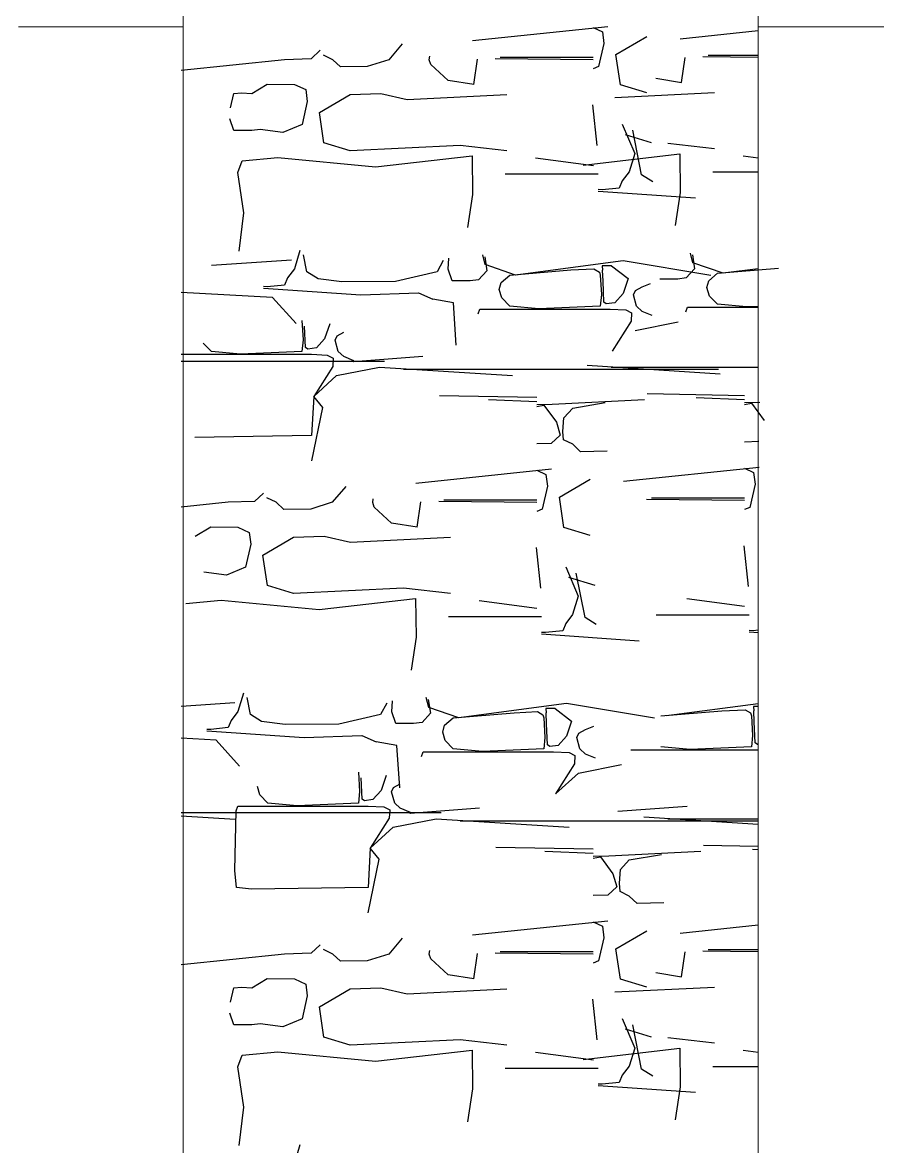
# Model space of a CAD drawing. Header units: millimetres. Extents: x 85048 to 158814, y 1395 to 38919.
# Drawn here: x 118412 to 119736, y 7115 to 8855 of the extents above; entities that cross this region are included whole.
import ezdxf

# ---------------------------------------------------------------- set-up
doc = ezdxf.new("R2010")
doc.units = ezdxf.units.MM
doc.layers.add('hatches', color=8, linetype='Continuous')
doc.layers.add('wall', color=5, linetype='Continuous')

msp = doc.modelspace()

# ---------------------------------------------------------------- linework, layer by layer
at = {"layer": 'hatches', "color": 252, "ltscale": 50, "true_color": 0x8f9991}
for p, q in [((119318.6, 8848.2, -115.9), (119108.7, 8826.2, -115.9)), ((119295.9, 8847, -115.9), (119310, 8840.4, -115.9)), ((119310, 8840.4, -115.9), (119312.3, 8822.2, -115.9)), ((119550.9, 8841.8, 106.9), (119430.2, 8829.1, 106.9)), ((119000.1, 8821.7, -115.9), (118979.2, 8797.1, -115.9)), ((119312.3, 8822.2, -115.9), (119304.2, 8786.4, -115.9)), ((119331, 8805.2, -115.9), (119378.7, 8832.9, -115.9)), ((118873.1, 8811.6, -115.9), (118859.2, 8798.5, -115.9)), ((119338.1, 8758, -115.9), (119331, 8805.2, -115.9)), ((118818.1, 8797.1, -115.9), (118658.2, 8780.4, -115.9)), ((118859.2, 8798.5, -115.9), (118818.1, 8797.1, -115.9)), ((118892.6, 8797.1, -115.9), (118878.4, 8804, -115.9)), ((118904.5, 8785.8, -115.9), (118892.6, 8797.1, -115.9)), ((118979.2, 8797.1, -115.9), (118946.1, 8786.8, -115.9)), ((119042, 8796.8, -115.9), (119042.7, 8802.6, -115.9)), ((119044.4, 8789.5, -115.9), (119042, 8796.8, -115.9)), ((119071.2, 8765.1, -115.9), (119044.4, 8789.5, -115.9)), ((119116.1, 8797.7, -115.9), (119110.5, 8758.7, -115.9)), ((119144.2, 8799, -115.9), (119295.9, 8797.3, -115.9)), ((119295.9, 8800.6, -115.9), (119152, 8800.6, -115.9)), ((119437.6, 8800.7, 106.9), (119432, 8761.6, 106.9)), ((119465.7, 8801.9, 106.9), (119550.9, 8801, 106.9)), ((119550.9, 8803.5, 106.9), (119473.5, 8803.5, 106.9)), ((118946.1, 8786.8, -115.9), (118904.5, 8785.8, -115.9)), ((119304.2, 8786.4, -115.9), (119295.9, 8783, -115.9)), ((118767.3, 8744.6, -115.9), (118791.3, 8759.3, -115.9)), ((118791.3, 8759.3, -115.9), (118833.5, 8758.8, -115.9)), ((118833.5, 8758.8, -115.9), (118850.9, 8750.7, -115.9)), ((119110.8, 8758.6, -115.9), (119071.2, 8765.1, -115.9)), ((119378.7, 8745.9, -115.9), (119338.1, 8758, -115.9)), ((119432.3, 8761.5, 106.9), (119392.7, 8768.1, 106.9)), ((118734.5, 8722.6, -115.9), (118739.5, 8744.6, -115.9)), ((118739.5, 8744.6, -115.9), (118751.1, 8746, -115.9)), ((118751.1, 8746, -115.9), (118767.3, 8744.6, -115.9)), ((118850.9, 8750.7, -115.9), (118853.2, 8732.4, -115.9)), ((118871.9, 8715.5, -115.9), (118919.5, 8743.1, -115.9)), ((118919.5, 8743.1, -115.9), (118967, 8744.9, -115.9)), ((118967, 8744.9, -115.9), (119007.9, 8735.5, -115.9)), ((119007.9, 8735.5, -115.9), (119162.3, 8743.1, -115.9)), ((119329.4, 8738.5, 106.9), (119483.8, 8746.1, 106.9)), ((118853.2, 8732.4, -115.9), (118845.1, 8696.7, -115.9)), ((119294.9, 8727, -115.9), (119301.5, 8664.1, -115.9)), ((118739.5, 8687.4, -115.9), (118733.4, 8705.5, -115.9)), ((118878.9, 8668.3, -115.9), (118871.9, 8715.5, -115.9)), ((118767.3, 8687.4, -115.9), (118739.5, 8687.4, -115.9)), ((118780.4, 8689.1, -115.9), (118767.3, 8687.4, -115.9)), ((118815.4, 8684.4, -115.9), (118780.4, 8689.1, -115.9)), ((118845.1, 8696.7, -115.9), (118815.4, 8684.4, -115.9)), ((119340.7, 8697.4, -115.9), (119360, 8651.7, -115.9)), ((119370.8, 8618.9, -115.9), (119357.1, 8687.8, -115.9)), ((118919.5, 8656.1, -115.9), (118878.9, 8668.3, -115.9)), ((119386.2, 8668.5, -115.9), (119345.6, 8680.6, -115.9)), ((119483.8, 8659.1, 106.9), (119411.1, 8667.2, 106.9)), ((119089.6, 8664.3, -115.9), (118919.5, 8656.1, -115.9)), ((118959, 8631.1, -115.9), (119108.3, 8648.3, -115.9)), ((119162.3, 8656.1, -115.9), (119089.6, 8664.3, -115.9)), ((119108.3, 8648.3, -115.9), (119109, 8588.4, -115.9)), ((119280.5, 8634, 106.9), (119429.8, 8651.2, 106.9)), ((119360, 8651.7, -115.9), (119351.4, 8623.6, -115.9)), ((119429.8, 8651.2, 106.9), (119430.5, 8591.4, 106.9)), ((118745.9, 8622.7, -115.9), (118752.6, 8640.6, -115.9)), ((118752.6, 8640.6, -115.9), (118807.6, 8645.9, -115.9)), ((118807.6, 8645.9, -115.9), (118959, 8631.1, -115.9)), ((119296.1, 8632.9, -115.9), (119206.5, 8644.6, -115.9)), ((119550.9, 8644.5, 106.9), (119528.1, 8647.5, 106.9)), ((118755.2, 8560.1, -115.9), (118745.9, 8622.7, -115.9)), ((119159.5, 8620.3, -115.9), (119303.4, 8620.3, -115.9)), ((119351.4, 8623.6, -115.9), (119340.7, 8609.6, -115.9)), ((119387.9, 8608.2, -115.9), (119370.8, 8618.9, -115.9)), ((119481.1, 8623.3, 106.9), (119550.9, 8623.3, 106.9)), ((119309.5, 8595.5, -115.9), (119303.4, 8595.9, -115.9)), ((119336.2, 8598.4, -115.9), (119309.5, 8595.5, -115.9)), ((119340.7, 8609.6, -115.9), (119336.2, 8598.4, -115.9)), ((119109, 8588.4, -115.9), (119101.4, 8537.3, -115.9)), ((119303.4, 8593.7, -115.9), (119454.2, 8583, -115.9)), ((119430.5, 8591.4, 106.9), (119422.9, 8540.2, 106.9)), ((118747.6, 8500.5, -115.9), (118755.2, 8560.1, -115.9)), ((118841.9, 8501.6, -219.5), (118833.3, 8473.5, -219.5)), ((118852.6, 8468.8, -219.5), (118847.5, 8494.9, -219.5)), ((119128.7, 8479.8, -219.5), (119124.7, 8494.9, -219.5)), ((119128, 8492, -219.5), (119131.3, 8470.5, -219.5)), ((119450.2, 8482.7, 3.4), (119446.2, 8497.8, 3.4)), ((119449.5, 8494.9, 3.4), (119452.8, 8473.5, 3.4)), ((118704.8, 8479, -163.5), (118828.7, 8487.1, -163.5)), ((119063.7, 8486.3, -219.5), (119054.2, 8468.8, -219.5)), ((119071.4, 8472.7, -219.5), (119072.5, 8489.9, -219.5)), ((119175.5, 8463.6, -219.5), (119128.7, 8479.8, -219.5)), ((119342, 8485.6, -219.5), (119175.5, 8463.6, -219.5)), ((119324.2, 8478, -219.5), (119309.9, 8477.9, -219.5)), ((119309.9, 8477.9, -219.5), (119310.3, 8471.5, -219.5)), ((119324.2, 8478, -219.5), (119349.9, 8458.3, -219.5)), ((119478, 8463, -219.5), (119342, 8485.6, -219.5)), ((119497, 8466.5, 3.4), (119450.2, 8482.7, 3.4)), ((119488.1, 8466.5, 3.4), (119582.7, 8474.5, 3.4)), ((118822.6, 8459.6, -219.5), (118818.1, 8448.3, -219.5)), ((118833.3, 8473.5, -219.5), (118822.6, 8459.6, -219.5)), ((118869.8, 8458.1, -219.5), (118852.6, 8468.8, -219.5)), ((118906.6, 8453, -219.5), (118869.8, 8458.1, -219.5)), ((119054.2, 8468.8, -219.5), (118989.8, 8453.8, -219.5)), ((119077.5, 8454.6, -219.5), (119071.4, 8472.7, -219.5)), ((119118.4, 8456.3, -219.5), (119105.2, 8454.6, -219.5)), ((119131.3, 8470.5, -219.5), (119118.4, 8456.3, -219.5)), ((119153.1, 8452, -219.5), (119166.6, 8463.6, -219.5)), ((119166.6, 8463.6, -219.5), (119261.2, 8471.6, -219.5)), ((119261.2, 8471.6, -219.5), (119296.8, 8473.1, -219.5)), ((119296.8, 8473.1, -219.5), (119305.3, 8468.3, -219.5)), ((119305.3, 8468.3, -219.5), (119306.8, 8463.6, -219.5)), ((119306.8, 8463.6, -219.5), (119308.5, 8433.4, -219.5)), ((119311, 8454.4, -219.5), (119310.3, 8471.5, -219.5)), ((119349.9, 8458.3, -219.5), (119342, 8435.1, -219.5)), ((119426.8, 8457.5, 3.4), (119399, 8457.5, 3.4)), ((119439.9, 8459.2, 3.4), (119426.8, 8457.5, 3.4)), ((119452.8, 8473.5, 3.4), (119439.9, 8459.2, 3.4)), ((119474.6, 8454.9, 3.4), (119488.1, 8466.5, 3.4)), ((119550.9, 8473.6, 3.4), (119497, 8466.5, 3.4)), ((118791.3, 8445.4, -219.5), (118785.3, 8445.8, -219.5)), ((118785.3, 8443.6, -219.5), (118936.1, 8432.9, -219.5)), ((118818.1, 8448.3, -219.5), (118791.3, 8445.4, -219.5)), ((118989.8, 8453.8, -219.5), (118906.6, 8453, -219.5)), ((119105.2, 8454.6, -219.5), (119077.5, 8454.6, -219.5)), ((119150.3, 8441.2, -219.5), (119153.1, 8452, -219.5)), ((119154.1, 8428.2, -219.5), (119150.3, 8441.2, -219.5)), ((119312.5, 8421.7, -219.5), (119311, 8454.4, -219.5)), ((119358.2, 8433, -219.5), (119361.2, 8439.7, -219.5)), ((119361.2, 8439.7, -219.5), (119371.5, 8445.4, -219.5)), ((119371.5, 8445.4, -219.5), (119384.3, 8450.7, -219.5)), ((119471.9, 8444.2, 3.4), (119474.6, 8454.9, 3.4)), ((119475.6, 8431.1, 3.4), (119471.9, 8444.2, 3.4)), ((118799.5, 8428.8, -163.5), (118658.2, 8436.9, -163.5)), ((118836, 8388.8, -107.5), (118799.5, 8428.8, -163.5)), ((118936.1, 8432.9, -219.5), (119025.3, 8436.4, -219.5)), ((119025.3, 8436.4, -219.5), (119047.3, 8426.6, -219.5)), ((119079.3, 8420.5, -219.5), (119047.3, 8426.6, -219.5)), ((119166.6, 8415.6, -219.5), (119154.1, 8428.2, -219.5)), ((119308.5, 8433.4, -219.5), (119306.8, 8415.6, -219.5)), ((119316, 8419.2, -219.5), (119312.5, 8421.7, -219.5)), ((119342, 8435.1, -219.5), (119329.1, 8420.9, -219.5)), ((119362.9, 8415.6, -219.5), (119358.2, 8433, -219.5)), ((119488.1, 8418.5, 3.4), (119475.6, 8431.1, 3.4)), ((119083.8, 8355.4, -219.5), (119079.3, 8420.5, -219.5)), ((119117.6, 8403.7, -219.5), (119120.1, 8411, -219.5)), ((119120.1, 8411, -219.5), (119321.8, 8411, -219.5)), ((119211.8, 8411.5, -219.5), (119166.6, 8415.6, -219.5)), ((119306.8, 8415.6, -219.5), (119211.8, 8411.5, -219.5)), ((119329.1, 8420.9, -219.5), (119316, 8419.2, -219.5)), ((119321.8, 8411, -219.5), (119346.1, 8409.8, -219.5)), ((119346.1, 8409.8, -219.5), (119355.2, 8405.1, -219.5)), ((119355.2, 8405.1, -219.5), (119354.4, 8392.2, -219.5)), ((119371.5, 8407.5, -219.5), (119362.9, 8415.6, -219.5)), ((119387.2, 8401, -219.5), (119371.5, 8407.5, -219.5)), ((119439.1, 8406.6, 3.4), (119441.6, 8414, 3.4)), ((119441.6, 8414, 3.4), (119550.9, 8414, 3.4)), ((119533.3, 8414.4, 3.4), (119488.1, 8418.5, 3.4)), ((119550.9, 8415.2, 3.4), (119533.3, 8414.4, 3.4)), ((118844.9, 8393.5, -13.5), (118846.6, 8363.3, -13.5)), ((118887.9, 8388.2, -13.5), (118880, 8365.1, -13.5)), ((119354.4, 8392.2, -219.5), (119325.2, 8345.7, -219.5)), ((119360.5, 8378.1, -219.5), (119427.2, 8391.4, -219.5)), ((118850.5, 8351.7, -13.5), (118849.1, 8384.4, -13.5)), ((118896.3, 8362.9, -13.5), (118899.3, 8369.7, -13.5)), ((118899.3, 8369.7, -13.5), (118909.5, 8375.3, -13.5)), ((118704.7, 8345.5, -13.5), (118692.1, 8358.2, -13.5)), ((118846.6, 8363.3, -13.5), (118844.9, 8345.5, -13.5)), ((118880, 8365.1, -13.5), (118867.2, 8350.8, -13.5)), ((118900.9, 8345.5, -13.5), (118896.3, 8362.9, -13.5)), ((118658.1, 8341, -13.5), (118859.9, 8341, -13.5)), ((118749.8, 8341.4, -13.5), (118704.7, 8345.5, -13.5)), ((118844.9, 8345.5, -13.5), (118749.8, 8341.4, -13.5)), ((118854, 8349.1, -13.5), (118850.5, 8351.7, -13.5)), ((118867.2, 8350.8, -13.5), (118854, 8349.1, -13.5)), ((118859.9, 8341, -13.5), (118884.2, 8339.8, -13.5)), ((118884.2, 8339.8, -13.5), (118893.2, 8335, -13.5)), ((118893.2, 8335, -13.5), (118892.5, 8322.2, -13.5)), ((118909.5, 8337.5, -13.5), (118900.9, 8345.5, -13.5)), ((118925.2, 8331, -13.5), (118909.5, 8337.5, -13.5)), ((119032.3, 8337.5, -13.5), (118924.7, 8329.6, -13.5)), ((118972.8, 8330.1, 97.4), (118658.2, 8330.1, 97.4)), ((118892.5, 8322.2, -13.5), (118863.2, 8275.6, -13.5)), ((118898.6, 8308.1, -13.5), (118965.2, 8321.3, -13.5)), ((118924.7, 8329.6, -13.5), (118925.2, 8331, -13.5)), ((118965.2, 8321.3, -13.5), (119170.8, 8308.1, -13.5)), ((119489.8, 8317.6, 209.4), (119002.3, 8317.6, 209.4)), ((119286.7, 8324.3, 209.4), (119492.3, 8311, 209.4)), ((119550.9, 8320.6, 432.2), (119323.8, 8320.6, 432.2)), ((118863.2, 8275.6, -13.5), (118898.6, 8308.1, -13.5)), ((118863.2, 8275.6, -13.5), (118859.9, 8215.1, -13.5)), ((118877.1, 8258.5, -13.5), (118863.2, 8275.6, -13.5)), ((119208.4, 8274.1, -13.5), (119057.6, 8276.8, -13.5)), ((119208.4, 8267.7, -13.5), (119133.6, 8270.6, -13.5)), ((119375, 8270.5, -13.5), (119232.4, 8263.5, -13.5)), ((119264.2, 8257.7, -13.5), (119314.1, 8266.2, -13.5)), ((119529.9, 8277, 209.4), (119379.2, 8279.8, 209.4)), ((119529.9, 8270.6, 209.4), (119455.1, 8273.5, 209.4)), ((119553.9, 8266.4, 209.4), (119529.9, 8265.7, 209.4)), ((119529.9, 8263.2, 209.4), (119541, 8265.5, 209.4)), ((119541, 8265.5, 209.4), (119560.3, 8238.7, 209.4)), ((118860, 8175.9, -13.5), (118877.1, 8258.5, -13.5)), ((119232.4, 8263.5, -13.5), (119208.4, 8262.8, -13.5)), ((119208.4, 8260.3, -13.5), (119219.5, 8262.5, -13.5)), ((119219.5, 8262.5, -13.5), (119238.8, 8235.8, -13.5)), ((119250.5, 8242.8, -13.5), (119264.2, 8257.7, -13.5)), ((119238.8, 8235.8, -13.5), (119244.7, 8216.1, -13.5)), ((119249, 8221.7, -13.5), (119250.5, 8242.8, -13.5)), ((118859.9, 8215.1, -13.5), (118679, 8212.3, -13.5)), ((119244.7, 8216.1, -13.5), (119230.8, 8203, -13.5)), ((119249.9, 8208.5, -13.5), (119249, 8221.7, -13.5)), ((119230.8, 8203, -13.5), (119208.4, 8202.3, -13.5)), ((119264.2, 8201.7, -13.5), (119249.9, 8208.5, -13.5)), ((119276.1, 8190.3, -13.5), (119264.2, 8201.7, -13.5)), ((119552.3, 8205.9, 209.4), (119529.9, 8205.2, 209.4)), ((119317.6, 8191.3, -13.5), (119276.1, 8190.3, -13.5)), ((119231.1, 8163, -13.5), (119021.1, 8141, -13.5)), ((119208.4, 8161.7, -13.5), (119222.5, 8155.2, -13.5)), ((119552.6, 8165.9, 209.4), (119342.6, 8143.9, 209.4)), ((119529.9, 8164.7, 209.4), (119544, 8158.1, 209.4)), ((119222.5, 8155.2, -13.5), (119224.8, 8136.9, -13.5)), ((119243.5, 8120, -13.5), (119291.1, 8147.6, -13.5)), ((119544, 8158.1, 209.4), (119546.3, 8139.9, 209.4)), ((118785.6, 8126.3, -13.5), (118771.7, 8113.2, -13.5)), ((118912.6, 8136.5, -13.5), (118891.7, 8111.9, -13.5)), ((119224.8, 8136.9, -13.5), (119216.7, 8101.2, -13.5)), ((119546.3, 8139.9, 209.4), (119538.2, 8104.1, 209.4)), ((118730.6, 8111.9, -13.5), (118658.2, 8104.3, -13.5)), ((118771.7, 8113.2, -13.5), (118730.6, 8111.9, -13.5)), ((118805.1, 8111.9, -13.5), (118790.8, 8118.7, -13.5)), ((118817, 8100.6, -13.5), (118805.1, 8111.9, -13.5)), ((118891.7, 8111.9, -13.5), (118858.5, 8101.5, -13.5)), ((118954.5, 8111.5, -13.5), (118955.1, 8117.4, -13.5)), ((118956.8, 8104.2, -13.5), (118954.5, 8111.5, -13.5)), ((119028.6, 8112.5, -13.5), (119022.9, 8073.4, -13.5)), ((119056.7, 8113.8, -13.5), (119208.4, 8112, -13.5)), ((119208.4, 8115.3, -13.5), (119064.5, 8115.3, -13.5)), ((119250.5, 8072.8, -13.5), (119243.5, 8120, -13.5)), ((119378.2, 8116.7, 209.4), (119529.9, 8115, 209.4)), ((119529.9, 8118.2, 209.4), (119386, 8118.2, 209.4)), ((118858.5, 8101.5, -13.5), (118817, 8100.6, -13.5)), ((118983.6, 8079.9, -13.5), (118956.8, 8104.2, -13.5)), ((119216.7, 8101.2, -13.5), (119208.4, 8097.8, -13.5)), ((119538.2, 8104.1, 209.4), (119529.9, 8100.7, 209.4)), ((118679.7, 8059.3, -13.5), (118703.7, 8074.1, -13.5)), ((118703.7, 8074.1, -13.5), (118745.9, 8073.5, -13.5)), ((118745.9, 8073.5, -13.5), (118763.4, 8065.4, -13.5)), ((119023.2, 8073.4, -13.5), (118983.6, 8079.9, -13.5)), ((118763.4, 8065.4, -13.5), (118765.7, 8047.2, -13.5)), ((118784.3, 8030.2, -13.5), (118832, 8057.9, -13.5)), ((118832, 8057.9, -13.5), (118879.5, 8059.7, -13.5)), ((118879.5, 8059.7, -13.5), (118920.3, 8050.3, -13.5)), ((118920.3, 8050.3, -13.5), (119074.7, 8057.9, -13.5)), ((119291.1, 8060.7, -13.5), (119250.5, 8072.8, -13.5)), ((118765.7, 8047.2, -13.5), (118757.6, 8011.4, -13.5)), ((119207.4, 8041.8, -13.5), (119214, 7978.8, -13.5)), ((119528.9, 8044.7, 209.4), (119535.5, 7981.8, 209.4)), ((118791.4, 7983, -13.5), (118784.3, 8030.2, -13.5)), ((118757.6, 8011.4, -13.5), (118727.9, 7999.2, -13.5)), ((119253.2, 8012.2, -13.5), (119272.5, 7966.4, -13.5)), ((118727.9, 7999.2, -13.5), (118692.9, 8003.9, -13.5)), ((119298.6, 7983.2, -13.5), (119258, 7995.4, -13.5)), ((119283.2, 7933.6, -13.5), (119269.5, 8002.5, -13.5)), ((118832, 7970.9, -13.5), (118791.4, 7983, -13.5)), ((119002.1, 7979, -13.5), (118832, 7970.9, -13.5)), ((119074.7, 7970.9, -13.5), (119002.1, 7979, -13.5)), ((118665.1, 7955.4, -13.5), (118720.1, 7960.7, -13.5)), ((118720.1, 7960.7, -13.5), (118871.4, 7945.9, -13.5)), ((118871.4, 7945.9, -13.5), (119020.7, 7963, -13.5)), ((119020.7, 7963, -13.5), (119021.5, 7903.2, -13.5)), ((119208.6, 7947.7, -13.5), (119119, 7959.3, -13.5)), ((119272.5, 7966.4, -13.5), (119263.9, 7938.3, -13.5)), ((119530.1, 7950.6, 209.4), (119440.5, 7962.3, 209.4)), ((119072, 7935.1, -13.5), (119215.9, 7935.1, -13.5)), ((119263.9, 7938.3, -13.5), (119253.2, 7924.4, -13.5)), ((119393.5, 7938, 209.4), (119537.4, 7938, 209.4)), ((119253.2, 7924.4, -13.5), (119248.7, 7913.2, -13.5)), ((119300.4, 7922.9, -13.5), (119283.2, 7933.6, -13.5)), ((119021.5, 7903.2, -13.5), (119013.9, 7852, -13.5)), ((119221.9, 7910.2, -13.5), (119215.9, 7910.6, -13.5)), ((119215.9, 7908.5, -13.5), (119366.7, 7897.7, -13.5)), ((119248.7, 7913.2, -13.5), (119221.9, 7910.2, -13.5)), ((119543.5, 7913.2, 209.4), (119537.4, 7913.5, 209.4)), ((119537.4, 7911.4, 209.4), (119550.9, 7910.5, 209.4)), ((119550.9, 7914, 209.4), (119543.5, 7913.2, 209.4)), ((118754.3, 7816.3, -117.1), (118745.7, 7788.2, -117.1)), ((118658.2, 7796.4, -61.1), (118741.1, 7801.9, -61.1)), ((118765.1, 7783.6, -117.1), (118759.9, 7809.6, -117.1)), ((118976.2, 7801.1, -117.1), (118966.7, 7783.6, -117.1)), ((118983.9, 7787.4, -117.1), (118985, 7804.6, -117.1)), ((119041.1, 7794.5, -117.1), (119037.1, 7809.6, -117.1)), ((119040.5, 7806.8, -117.1), (119043.7, 7785.3, -117.1)), ((119254.5, 7800.3, -117.1), (119087.9, 7778.4, -117.1)), ((119390.5, 7777.8, -117.1), (119254.5, 7800.3, -117.1)), ((119550.9, 7799.9, 105.8), (119409.4, 7781.3, 105.8)), ((119550.9, 7795.7, 105.8), (119543.8, 7795.6, 105.8)), ((119543.8, 7795.6, 105.8), (119544.3, 7789.2, 105.8)), ((118745.7, 7788.2, -117.1), (118735.1, 7774.3, -117.1)), ((118782.2, 7772.8, -117.1), (118765.1, 7783.6, -117.1)), ((118966.7, 7783.6, -117.1), (118902.2, 7768.5, -117.1)), ((118990, 7769.4, -117.1), (118983.9, 7787.4, -117.1)), ((119043.7, 7785.3, -117.1), (119030.8, 7771.1, -117.1)), ((119087.9, 7778.4, -117.1), (119041.1, 7794.5, -117.1)), ((119065.6, 7766.7, -117.1), (119079.1, 7778.4, -117.1)), ((119079.1, 7778.4, -117.1), (119173.6, 7786.3, -117.1)), ((119173.6, 7786.3, -117.1), (119209.3, 7787.9, -117.1)), ((119209.3, 7787.9, -117.1), (119217.8, 7783, -117.1)), ((119217.8, 7783, -117.1), (119219.3, 7778.4, -117.1)), ((119219.3, 7778.4, -117.1), (119221, 7748.1, -117.1)), ((119236.7, 7792.8, -117.1), (119222.3, 7792.6, -117.1)), ((119222.3, 7792.6, -117.1), (119222.8, 7786.3, -117.1)), ((119223.5, 7769.2, -117.1), (119222.8, 7786.3, -117.1)), ((119236.7, 7792.8, -117.1), (119262.3, 7773, -117.1)), ((119400.6, 7781.3, 105.8), (119495.1, 7789.3, 105.8)), ((119495.1, 7789.3, 105.8), (119530.8, 7790.8, 105.8)), ((119530.8, 7790.8, 105.8), (119539.3, 7785.9, 105.8)), ((119539.3, 7785.9, 105.8), (119540.8, 7781.3, 105.8)), ((119540.8, 7781.3, 105.8), (119542.5, 7751.1, 105.8)), ((119545, 7772.1, 105.8), (119544.3, 7789.2, 105.8)), ((118703.8, 7760.1, -117.1), (118697.8, 7760.5, -117.1)), ((118730.5, 7763.1, -117.1), (118703.8, 7760.1, -117.1)), ((118735.1, 7774.3, -117.1), (118730.5, 7763.1, -117.1)), ((118819.1, 7767.8, -117.1), (118782.2, 7772.8, -117.1)), ((118902.2, 7768.5, -117.1), (118819.1, 7767.8, -117.1)), ((119017.7, 7769.4, -117.1), (118990, 7769.4, -117.1)), ((119030.8, 7771.1, -117.1), (119017.7, 7769.4, -117.1)), ((119062.8, 7756, -117.1), (119065.6, 7766.7, -117.1)), ((119225, 7736.5, -117.1), (119223.5, 7769.2, -117.1)), ((119262.3, 7773, -117.1), (119254.5, 7749.9, -117.1)), ((119284, 7760.1, -117.1), (119296.7, 7765.5, -117.1)), ((119546.5, 7739.4, 105.8), (119545, 7772.1, 105.8)), ((118711.9, 7743.5, -61.1), (118658.2, 7746.6, -61.1)), ((118697.8, 7758.4, -117.1), (118848.6, 7747.7, -117.1)), ((118748.4, 7703.5, -5.1), (118711.9, 7743.5, -61.1)), ((118848.6, 7747.7, -117.1), (118937.7, 7751.2, -117.1)), ((118937.7, 7751.2, -117.1), (118959.7, 7741.4, -117.1)), ((119066.5, 7743, -117.1), (119062.8, 7756, -117.1)), ((119079.1, 7730.4, -117.1), (119066.5, 7743, -117.1)), ((119221, 7748.1, -117.1), (119219.3, 7730.4, -117.1)), ((119254.5, 7749.9, -117.1), (119241.6, 7735.7, -117.1)), ((119270.7, 7747.7, -117.1), (119273.7, 7754.5, -117.1)), ((119275.3, 7730.4, -117.1), (119270.7, 7747.7, -117.1)), ((119273.7, 7754.5, -117.1), (119284, 7760.1, -117.1)), ((119542.5, 7751.1, 105.8), (119540.8, 7733.3, 105.8)), ((118991.8, 7735.3, -117.1), (118959.7, 7741.4, -117.1)), ((118996.3, 7670.2, -117.1), (118991.8, 7735.3, -117.1)), ((119030.1, 7718.5, -117.1), (119032.5, 7725.8, -117.1)), ((119032.5, 7725.8, -117.1), (119234.3, 7725.8, -117.1)), ((119124.3, 7726.2, -117.1), (119079.1, 7730.4, -117.1)), ((119219.3, 7730.4, -117.1), (119124.3, 7726.2, -117.1)), ((119228.5, 7734, -117.1), (119225, 7736.5, -117.1)), ((119241.6, 7735.7, -117.1), (119228.5, 7734, -117.1)), ((119234.3, 7725.8, -117.1), (119258.6, 7724.6, -117.1)), ((119284, 7722.3, -117.1), (119275.3, 7730.4, -117.1)), ((119354, 7728.7, 105.8), (119550.9, 7728.7, 105.8)), ((119445.8, 7729.2, 105.8), (119400.6, 7733.3, 105.8)), ((119540.8, 7733.3, 105.8), (119445.8, 7729.2, 105.8)), ((119550, 7736.9, 105.8), (119546.5, 7739.4, 105.8)), ((119550.9, 7737, 105.8), (119550, 7736.9, 105.8)), ((119258.6, 7724.6, -117.1), (119267.6, 7719.8, -117.1)), ((119267.6, 7719.8, -117.1), (119266.9, 7707, -117.1)), ((119299.6, 7715.8, -117.1), (119284, 7722.3, -117.1)), ((118932.4, 7694.4, -115.9), (118934.1, 7664.1, -115.9)), ((119266.9, 7707, -117.1), (119237.6, 7660.5, -117.1)), ((119237.6, 7660.5, -117.1), (119273, 7692.9, -117.1)), ((119273, 7692.9, -117.1), (119339.6, 7706.2, -117.1)), ((118938.1, 7652.5, -115.9), (118936.6, 7685.2, -115.9)), ((118975.4, 7689, -115.9), (118967.6, 7665.9, -115.9)), ((118986.8, 7670.5, -115.9), (118997.1, 7676.1, -115.9)), ((118779.6, 7659, -115.9), (118775.9, 7672, -115.9)), ((118792.2, 7646.4, -115.9), (118779.6, 7659, -115.9)), ((118934.1, 7664.1, -115.9), (118932.4, 7646.4, -115.9)), ((118967.6, 7665.9, -115.9), (118954.7, 7651.7, -115.9)), ((118983.8, 7663.8, -115.9), (118986.8, 7670.5, -115.9)), ((118988.5, 7646.4, -115.9), (118983.8, 7663.8, -115.9)), ((118743.2, 7634.5, -115.9), (118745.6, 7641.8, -115.9)), ((118745.6, 7641.8, -115.9), (118947.4, 7641.8, -115.9)), ((118837.4, 7642.2, -115.9), (118792.2, 7646.4, -115.9)), ((118932.4, 7646.4, -115.9), (118837.4, 7642.2, -115.9)), ((118941.6, 7650, -115.9), (118938.1, 7652.5, -115.9)), ((118954.7, 7651.7, -115.9), (118941.6, 7650, -115.9)), ((118947.4, 7641.8, -115.9), (118971.7, 7640.6, -115.9)), ((118971.7, 7640.6, -115.9), (118980.8, 7635.8, -115.9)), ((118997.1, 7638.3, -115.9), (118988.5, 7646.4, -115.9)), ((119441.3, 7641.2, 106.9), (119333.7, 7633.3, 106.9)), ((119060.4, 7631, -5.1), (118658.2, 7631, -5.1)), ((118658.2, 7626.8, -227.9), (118741.5, 7621.4, -227.9)), ((118740.9, 7541.9, -115.9), (118743.2, 7634.5, -115.9)), ((118980, 7623, -115.9), (118950.7, 7576.5, -115.9)), ((118980.8, 7635.8, -115.9), (118980, 7623, -115.9)), ((118986.1, 7608.9, -115.9), (119052.7, 7622.2, -115.9)), ((119012.8, 7631.8, -115.9), (118997.1, 7638.3, -115.9)), ((119119.8, 7638.3, -115.9), (119012.2, 7630.4, -115.9)), ((119012.2, 7630.4, -115.9), (119012.8, 7631.8, -115.9)), ((119052.7, 7622.2, -115.9), (119258.4, 7608.9, -115.9)), ((119374.3, 7625.1, 106.9), (119550.9, 7613.7, 106.9)), ((119550.9, 7621.4, 329.8), (119411.3, 7621.4, 329.8)), ((118950.7, 7576.5, -115.9), (118986.1, 7608.9, -115.9)), ((119550.9, 7618.5, 106.9), (119089.8, 7618.5, 106.9)), ((118950.7, 7576.5, -115.9), (118947.4, 7515.9, -115.9)), ((118964.7, 7559.4, -115.9), (118950.7, 7576.5, -115.9)), ((119295.9, 7574.9, -115.9), (119145.2, 7577.7, -115.9)), ((119295.9, 7568.5, -115.9), (119221.1, 7571.4, -115.9)), ((119462.5, 7571.3, -115.9), (119319.9, 7564.3, -115.9)), ((119550.9, 7579, 106.9), (119466.7, 7580.6, 106.9)), ((119550.9, 7574, 106.9), (119542.6, 7574.3, 106.9)), ((118947.6, 7476.7, -115.9), (118964.7, 7559.4, -115.9)), ((119319.9, 7564.3, -115.9), (119295.9, 7563.6, -115.9)), ((119295.9, 7561.1, -115.9), (119307, 7563.3, -115.9)), ((119307, 7563.3, -115.9), (119326.4, 7536.6, -115.9)), ((119338.1, 7543.6, -115.9), (119351.7, 7558.5, -115.9)), ((119351.7, 7558.5, -115.9), (119401.7, 7567, -115.9)), ((118743.7, 7515.9, -115.9), (118740.9, 7541.9, -115.9)), ((119326.4, 7536.6, -115.9), (119332.2, 7516.9, -115.9)), ((119336.5, 7522.6, -115.9), (119338.1, 7543.6, -115.9)), ((119332.2, 7516.9, -115.9), (119318.4, 7503.8, -115.9)), ((119337.5, 7509.3, -115.9), (119336.5, 7522.6, -115.9)), ((118766.6, 7513.1, -115.9), (118743.7, 7515.9, -115.9)), ((118947.4, 7515.9, -115.9), (118766.6, 7513.1, -115.9)), ((119318.4, 7503.8, -115.9), (119295.9, 7503.1, -115.9)), ((119351.7, 7502.5, -115.9), (119337.5, 7509.3, -115.9)), ((119363.6, 7491.1, -115.9), (119351.7, 7502.5, -115.9)), ((119405.2, 7492.1, -115.9), (119363.6, 7491.1, -115.9)), ((119318.6, 7463.8, -115.9), (119108.7, 7441.8, -115.9)), ((119295.9, 7462.5, -115.9), (119310, 7456, -115.9)), ((119310, 7456, -115.9), (119312.3, 7437.7, -115.9)), ((119331, 7420.8, -115.9), (119378.7, 7448.5, -115.9)), ((119550.9, 7457.3, 106.9), (119430.2, 7444.7, 106.9)), ((119000.1, 7437.3, -115.9), (118979.2, 7412.7, -115.9)), ((119312.3, 7437.7, -115.9), (119304.2, 7402, -115.9)), ((118818.1, 7412.7, -115.9), (118658.2, 7396, -115.9)), ((118859.2, 7414.1, -115.9), (118818.1, 7412.7, -115.9)), ((118873.1, 7427.1, -115.9), (118859.2, 7414.1, -115.9)), ((118892.6, 7412.7, -115.9), (118878.4, 7419.5, -115.9)), ((118904.5, 7401.4, -115.9), (118892.6, 7412.7, -115.9)), ((118979.2, 7412.7, -115.9), (118946.1, 7402.4, -115.9)), ((119042, 7412.3, -115.9), (119042.7, 7418.2, -115.9)), ((119044.4, 7405, -115.9), (119042, 7412.3, -115.9)), ((119116.1, 7413.3, -115.9), (119110.5, 7374.2, -115.9)), ((119144.2, 7414.6, -115.9), (119295.9, 7412.8, -115.9)), ((119295.9, 7416.1, -115.9), (119152, 7416.1, -115.9)), ((119338.1, 7373.6, -115.9), (119331, 7420.8, -115.9)), ((119437.6, 7416.2, 106.9), (119432, 7377.2, 106.9)), ((119465.7, 7417.5, 106.9), (119550.9, 7416.5, 106.9)), ((119550.9, 7419.1, 106.9), (119473.5, 7419.1, 106.9)), ((118946.1, 7402.4, -115.9), (118904.5, 7401.4, -115.9)), ((119071.2, 7380.7, -115.9), (119044.4, 7405, -115.9)), ((119304.2, 7402, -115.9), (119295.9, 7398.6, -115.9)), ((119110.8, 7374.2, -115.9), (119071.2, 7380.7, -115.9)), ((119432.3, 7377.1, 106.9), (119392.7, 7383.6, 106.9)), ((118734.5, 7338.2, -115.9), (118739.5, 7360.2, -115.9)), ((118739.5, 7360.2, -115.9), (118751.1, 7361.6, -115.9)), ((118751.1, 7361.6, -115.9), (118767.3, 7360.2, -115.9)), ((118767.3, 7360.2, -115.9), (118791.3, 7374.9, -115.9)), ((118791.3, 7374.9, -115.9), (118833.5, 7374.3, -115.9)), ((118833.5, 7374.3, -115.9), (118850.9, 7366.2, -115.9)), ((118850.9, 7366.2, -115.9), (118853.2, 7348, -115.9)), ((118919.5, 7358.7, -115.9), (118967, 7360.5, -115.9)), ((118967, 7360.5, -115.9), (119007.9, 7351.1, -115.9)), ((119329.4, 7354, 106.9), (119483.8, 7361.6, 106.9)), ((119378.7, 7361.5, -115.9), (119338.1, 7373.6, -115.9)), ((118853.2, 7348, -115.9), (118845.1, 7312.2, -115.9)), ((118871.9, 7331, -115.9), (118919.5, 7358.7, -115.9)), ((119007.9, 7351.1, -115.9), (119162.3, 7358.7, -115.9)), ((118878.9, 7283.8, -115.9), (118871.9, 7331, -115.9)), ((119294.9, 7342.6, -115.9), (119301.5, 7279.7, -115.9)), ((118739.5, 7303, -115.9), (118733.4, 7321, -115.9)), ((118845.1, 7312.2, -115.9), (118815.4, 7300, -115.9)), ((119340.7, 7313, -115.9), (119360, 7267.2, -115.9)), ((118767.3, 7303, -115.9), (118739.5, 7303, -115.9)), ((118780.4, 7304.7, -115.9), (118767.3, 7303, -115.9)), ((118815.4, 7300, -115.9), (118780.4, 7304.7, -115.9)), ((119386.2, 7284.1, -115.9), (119345.6, 7296.2, -115.9)), ((119370.8, 7234.5, -115.9), (119357.1, 7303.3, -115.9)), ((118919.5, 7271.7, -115.9), (118878.9, 7283.8, -115.9)), ((119089.6, 7279.9, -115.9), (118919.5, 7271.7, -115.9)), ((119162.3, 7271.7, -115.9), (119089.6, 7279.9, -115.9)), ((119483.8, 7274.6, 106.9), (119411.1, 7282.8, 106.9)), ((118745.9, 7238.2, -115.9), (118752.6, 7256.2, -115.9)), ((118752.6, 7256.2, -115.9), (118807.6, 7261.5, -115.9)), ((118807.6, 7261.5, -115.9), (118959, 7246.7, -115.9)), ((118959, 7246.7, -115.9), (119108.3, 7263.9, -115.9)), ((119108.3, 7263.9, -115.9), (119109, 7204, -115.9)), ((119296.1, 7248.5, -115.9), (119206.5, 7260.1, -115.9)), ((119280.5, 7249.6, 106.9), (119429.8, 7266.8, 106.9)), ((119360, 7267.2, -115.9), (119351.4, 7239.1, -115.9)), ((119429.8, 7266.8, 106.9), (119430.5, 7206.9, 106.9)), ((119550.9, 7260.1, 106.9), (119528.1, 7263.1, 106.9)), ((119351.4, 7239.1, -115.9), (119340.7, 7225.2, -115.9)), ((119481.1, 7238.8, 106.9), (119550.9, 7238.8, 106.9)), ((118755.2, 7175.7, -115.9), (118745.9, 7238.2, -115.9)), ((119159.5, 7235.9, -115.9), (119303.4, 7235.9, -115.9)), ((119340.7, 7225.2, -115.9), (119336.2, 7214, -115.9)), ((119387.9, 7223.7, -115.9), (119370.8, 7234.5, -115.9)), ((119109, 7204, -115.9), (119101.4, 7152.8, -115.9)), ((119309.5, 7211, -115.9), (119303.4, 7211.4, -115.9)), ((119303.4, 7209.3, -115.9), (119454.2, 7198.6, -115.9)), ((119336.2, 7214, -115.9), (119309.5, 7211, -115.9)), ((119430.5, 7206.9, 106.9), (119422.9, 7155.8, 106.9)), ((118747.6, 7116.1, -115.9), (118755.2, 7175.7, -115.9)), ((118841.9, 7117.1, -219.5), (118833.3, 7089.1, -219.5))]:
    msp.add_line(p, q, dxfattribs=at)
at = {"layer": 'wall', "color": 250, "linetype": 'Continuous', "lineweight": 15, "ltscale": 0.13}
for p, q in [((118660.9, 2847.2, 0.7), (118660.9, 10277.2, 0.7)), ((119550.9, 2847.2, 0.7), (119550.9, 10277.2, 0.7)), ((118405.9, 8848.2, 2.5), (118660.9, 8848.2, 2.5)), ((119550.9, 8848.2, 2.5), (119805.8, 8848.2, 2.5))]:
    msp.add_line(p, q, dxfattribs=at)

doc.saveas('drawing.dxf')
